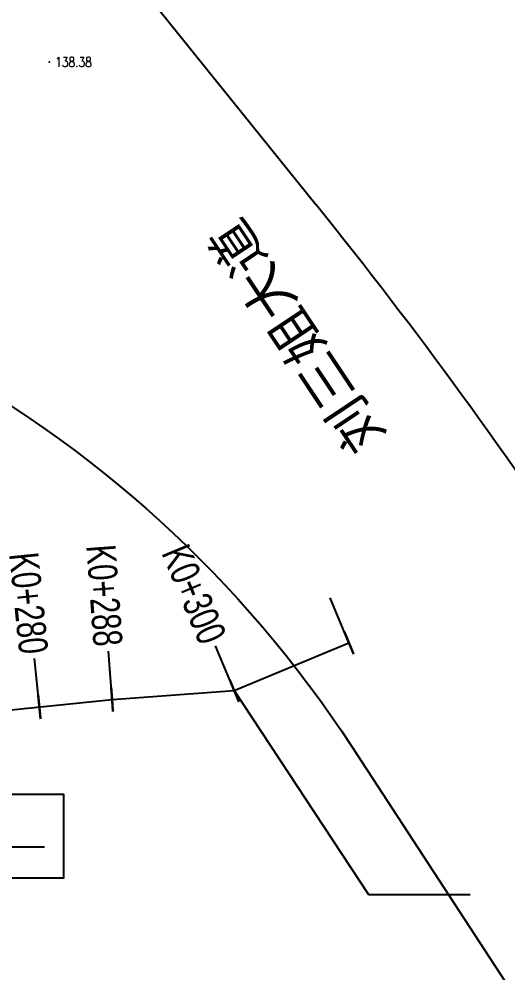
# Model space of a CAD drawing. Extents: x 529262 to 576451, y 2694391 to 2717535.
# Drawn here: x 566737.3 to 566787.5, y 2709577.2 to 2709675.2 of the extents above; entities that cross this region are included whole.
import ezdxf
from ezdxf.enums import TextEntityAlignment as Align
from ezdxf.xclip import XClip

# ---------------------------------------------------------------- set-up
doc = ezdxf.new("R2010")
doc.units = 0
doc.header["$XCLIPFRAME"] = 0
for name, color, linetype in [('DIM_COOR', 3, 'Continuous'), ('GCD', 8, 'Continuous'), ('PP-COM', 7, 'Continuous'), ('RD-中线', 40, 'Continuous'), ('RD-红线', 7, 'Continuous'), ('RD-路名', 7, 'Continuous'), ('桩号标注', 7, 'Continuous'), ('污水井管标注_W', 7, 'Continuous'), ('道路中线', 90, 'Continuous')]:
    doc.layers.add(name, color=color, linetype=linetype)
doc.styles.add('HZ', font='rs.shx', dxfattribs={"width": 0.8, "bigfont": 'hztxt.shx'})
doc.styles.add('NCME', font='smsim.shx', dxfattribs={"width": 0.7, "bigfont": 'smfs.shx'})
doc.styles.add('黑体', font='simhei.ttf')

# ---------------------------------------------------------------- blocks, each defined once
blk = doc.blocks.new('A$C19FD0107')
at = {"layer": 'RD-中线', "color": 8, "linetype": 'Continuous'}
blk.add_lwpolyline([(-4580.139, 15692.554), (-4507.042, 15604.003, 0.001888), (-4505.593, 15602.261), (-4424.292, 15505.273, -0.004939), (-4420.53, 15500.694), (-4323.86, 15380.632, 0.004034), (-4320.794, 15376.886), (-4296.848, 15348.109, -0.00385), (-4293.92, 15344.535), (-4230.187, 15265.498)], format="xyb", dxfattribs=at)
at = {"layer": 'RD-中线', "color": 8, "linetype": 'Continuous', "flags": 128}
for points in [[(-4176.3, 15183.277, 0.049272), (-4230.187, 15265.498)], [(-4490.734, 14139.438, 0), (-4490.29, 14139.417)], [(-3818.251, 14086.168, 0), (-3817.74, 14086.169)]]:
    blk.add_lwpolyline(points, format="xyb", dxfattribs=at)
at = {"layer": 'RD-红线', "color": 8, "linetype": 'Continuous', "flags": 128}
blk.add_lwpolyline([(-4537.78, 15260.222), (-4358.431, 15263.688), (-4329.322, 15264.251, -0.258529), (-4226.507, 15209.852), (-4206.587, 15179.325)], format="xyb", dxfattribs=at)
blk = doc.blocks.new('GC200')
at = {"linetype": 'Continuous', "const_width": 0.2, "flags": 128}
blk.add_lwpolyline([(-0.1, 0, 1), (0.1, 0, 1)], format="xyb", close=True, dxfattribs=at)

msp = doc.modelspace()

# ---------------------------------------------------------------- linework, layer by layer
at = {"layer": 'Defpoints', "color": 1}
msp.add_lwpolyline([(566712.08, 2709595.566), (566741.82, 2709595.566), (566741.82, 2709586.951), (566712.08, 2709586.951)], close=True, dxfattribs=at)
at = {"layer": 'DIM_COOR', "color": 3}
msp.add_line((566713.566, 2709590.145), (566739.885, 2709590.145), dxfattribs=at)
at = {"layer": '桩号标注'}
for p, q in [((566771.179, 2709611.11), (566769.258, 2709615.726)), ((566746.828, 2709605.287), (566746.464, 2709610.274)), ((566759.387, 2709606.203), (566757.466, 2709610.819)), ((566739.354, 2709604.523), (566738.846, 2709609.497))]:
    msp.add_line(p, q, dxfattribs=at)
at = {"layer": '桩号标注', "const_width": 0.25}
for points in [[(566770.699, 2709612.264), (566771.659, 2709609.956)], [(566758.907, 2709607.357), (566759.867, 2709605.049)], [(566746.737, 2709606.534), (566746.919, 2709604.04)], [(566739.227, 2709605.767), (566739.481, 2709603.28)]]:
    msp.add_lwpolyline(points, dxfattribs=at)
at = {"layer": '污水井管标注_W'}
for points in [[(566759.387, 2709606.203), (566773.186, 2709585.252)], [(566773.186, 2709585.252), (566783.628, 2709585.252)]]:
    msp.add_lwpolyline(points, dxfattribs=at)
at = {"layer": '道路中线'}
msp.add_lwpolyline([(566672.474, 2709573.578), (566680.781, 2709579.145), (566697.734, 2709591.587), (566710.018, 2709601.526), (566746.828, 2709605.287), (566759.387, 2709606.203), (566771.179, 2709611.11)], dxfattribs=at)

# ---------------------------------------------------------------- block references
at = {"layer": 'GCD', "linetype": 'Continuous'}
ref = msp.add_blockref('GC200', (566740.374, 2709670.772, 138.384), dxfattribs=dict(at, xscale=0.5, yscale=0.5, zscale=0.5))
ref.add_attrib('height', '138.38', dxfattribs={"linetype": 'Continuous', "height": 1, "style": 'HZ', "width": 0.8}).set_placement((566740.974, 2709670.772, 138.384), align=Align.MIDDLE_LEFT)
at = {"layer": 'PP-COM'}
ref = msp.add_blockref('A$C19FD0107', (570997.993, 2694390.603), dxfattribs=at)
XClip(ref).set_block_clipping_path([(-9366.4383134884, 14428.6043910822), (-3328.4480743363, 17452.7484863754)])

# ---------------------------------------------------------------- texts
at = {"layer": 'RD-路名', "color": 7, "style": '黑体'}
msp.add_text('刘三姐大道', height=4, rotation=123.69917, dxfattribs=at).set_placement((566765.694, 2709642.536), align=Align.MIDDLE)
at = {"layer": '桩号标注', "style": 'NCME', "width": 0.75}
for s, rotation, p in [('K0+288', 274.17152, (566746.428, 2709610.772)), ('K0+300', 292.59364, (566757.274, 2709611.281)), ('K0+280', 275.83386, (566738.795, 2709609.995))]:
    msp.add_text(s, height=3, rotation=rotation, dxfattribs=at).set_placement(p, align=Align.MIDDLE_RIGHT)

doc.saveas('drawing.dxf')
